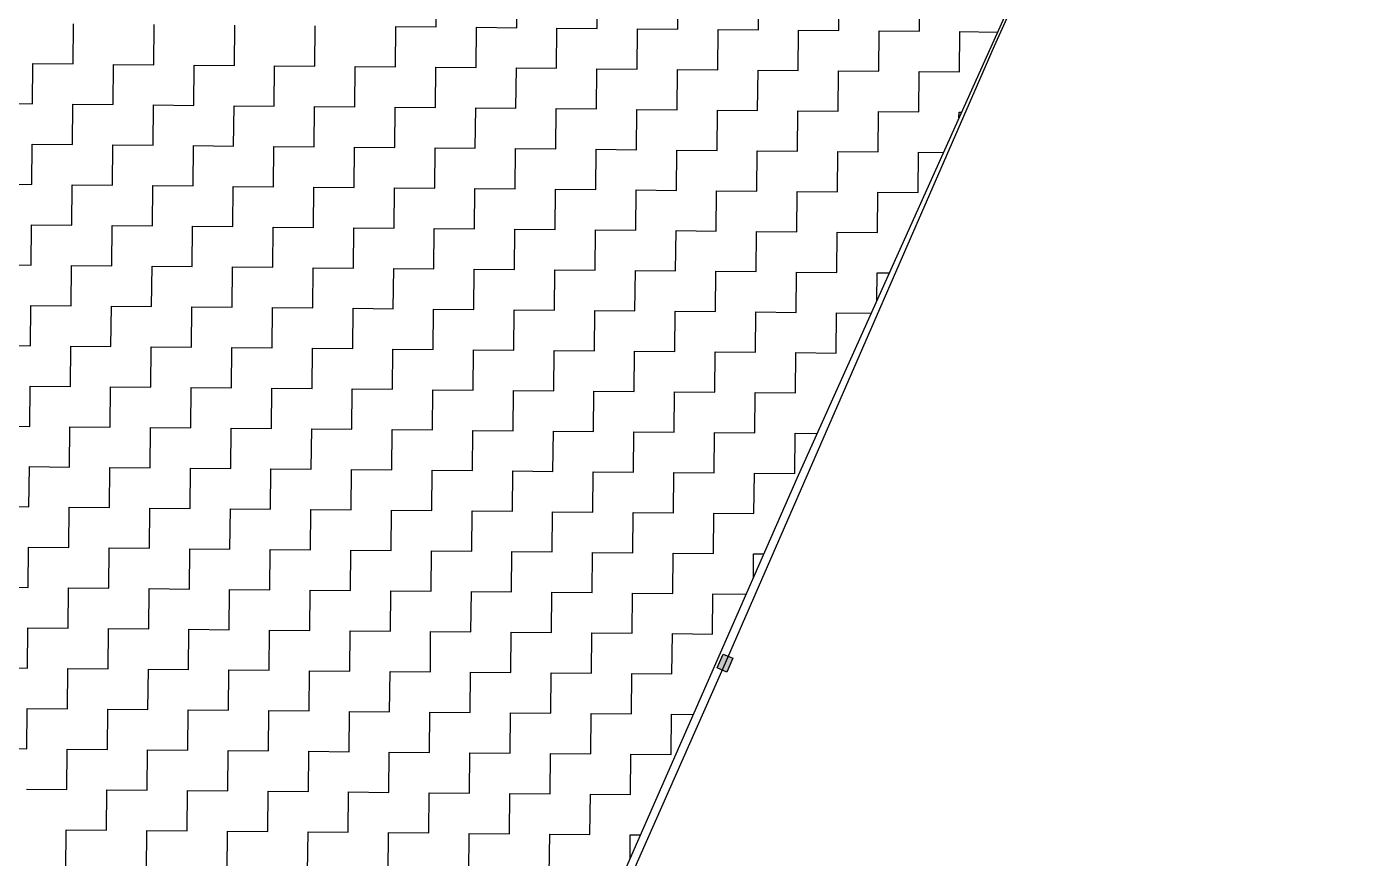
# Model space of a CAD drawing. Header units: metres. Extents: x 286188 to 288650, y 2015524 to 2018848.
# Drawn here: x 288191 to 288509, y 2016012 to 2016212.1 of the extents above; entities that cross this region are included whole.
import ezdxf

# ---------------------------------------------------------------- set-up
doc = ezdxf.new("R2010")
doc.units = ezdxf.units.M
doc.header["$MEASUREMENT"] = 0
doc.layers.add('POLY_HATCH', color=12, linetype='Continuous')
doc.layers.add('V_BOUND_LINE', color=7, linetype='Continuous')

msp = doc.modelspace()

# ---------------------------------------------------------------- hatches: boundary and pattern name
msp.add_hatch(color=256).paths.add_polyline_path([(288361.04, 2016060.14), (288358.76, 2016061.13), (288357.32, 2016057.84), (288359.6, 2016056.84)])

# ---------------------------------------------------------------- linework, layer by layer
msp.add_lwpolyline([(288357.32, 2016057.84), (288358.76, 2016061.13), (288361.04, 2016060.14), (288359.6, 2016056.84)], close=True)
at = {"layer": 'POLY_HATCH'}
for p, q in [((288431.2, 2016225.09), (288376.44, 2016103.4)), ((288376.44, 2016103.4), (288294.83, 2015917.52))]:
    msp.add_line(p, q, dxfattribs=at)
at = {"layer": 'POLY_HATCH', "linetype": 'Continuous'}
for p, q in [((288289.65, 2016212.02), (288289.73, 2016221.71)), ((288309.04, 2016211.84), (288309.12, 2016221.53)), ((288328.43, 2016211.66), (288328.51, 2016221.36)), ((288347.82, 2016211.49), (288347.9, 2016221.18)), ((288367.21, 2016211.31), (288367.29, 2016221.01)), ((288386.6, 2016211.14), (288386.68, 2016220.83)), ((288405.99, 2016210.96), (288406.07, 2016220.66)), ((288202.31, 2016203.11), (288202.39, 2016212.8)), ((288221.7, 2016202.93), (288221.78, 2016212.63)), ((288241.09, 2016202.76), (288241.17, 2016212.45)), ((288260.47, 2016202.58), (288260.56, 2016212.28)), ((288279.86, 2016202.41), (288279.95, 2016212.1)), ((288279.95, 2016212.1), (288289.65, 2016212.02)), ((288299.25, 2016202.23), (288299.34, 2016211.93)), ((288299.34, 2016211.93), (288309.04, 2016211.84)), ((288318.64, 2016202.06), (288318.73, 2016211.75)), ((288318.73, 2016211.75), (288328.43, 2016211.66)), ((288338.03, 2016201.88), (288338.12, 2016211.58)), ((288338.12, 2016211.58), (288347.82, 2016211.49)), ((288357.42, 2016201.71), (288357.51, 2016211.4)), ((288357.51, 2016211.4), (288367.21, 2016211.31)), ((288376.81, 2016201.53), (288376.9, 2016211.23)), ((288376.9, 2016211.23), (288386.6, 2016211.14)), ((288396.2, 2016201.36), (288396.29, 2016211.05)), ((288396.29, 2016211.05), (288405.99, 2016210.96)), ((288415.59, 2016201.18), (288415.68, 2016210.88)), ((288415.68, 2016210.88), (288424.77, 2016210.79)), ((288192.52, 2016193.5), (288192.61, 2016203.2)), ((288192.61, 2016203.2), (288202.31, 2016203.11)), ((288211.91, 2016193.33), (288212, 2016203.02)), ((288212, 2016203.02), (288221.7, 2016202.93)), ((288231.3, 2016193.15), (288231.39, 2016202.85)), ((288231.39, 2016202.85), (288241.09, 2016202.76)), ((288250.69, 2016192.98), (288250.78, 2016202.67)), ((288250.78, 2016202.67), (288260.47, 2016202.58)), ((288270.08, 2016192.8), (288270.17, 2016202.5)), ((288270.17, 2016202.5), (288279.86, 2016202.41)), ((288289.47, 2016192.63), (288289.56, 2016202.32)), ((288289.56, 2016202.32), (288299.25, 2016202.23)), ((288308.86, 2016192.45), (288308.95, 2016202.15)), ((288308.95, 2016202.15), (288318.64, 2016202.06)), ((288328.25, 2016192.28), (288328.34, 2016201.97)), ((288328.34, 2016201.97), (288338.03, 2016201.88)), ((288347.64, 2016192.1), (288347.73, 2016201.79)), ((288347.73, 2016201.79), (288357.42, 2016201.71)), ((288367.03, 2016191.92), (288367.12, 2016201.62)), ((288367.12, 2016201.62), (288376.81, 2016201.53)), ((288386.42, 2016191.75), (288386.51, 2016201.44)), ((288386.51, 2016201.44), (288396.2, 2016201.36)), ((288405.81, 2016191.57), (288405.9, 2016201.27)), ((288405.9, 2016201.27), (288415.59, 2016201.18)), ((288182.83, 2016193.59), (288192.52, 2016193.5)), ((288202.13, 2016183.72), (288202.22, 2016193.41)), ((288202.22, 2016193.41), (288211.91, 2016193.33)), ((288221.52, 2016183.54), (288221.61, 2016193.24)), ((288221.61, 2016193.24), (288231.3, 2016193.15)), ((288240.91, 2016183.37), (288241, 2016193.06)), ((288241, 2016193.06), (288250.69, 2016192.98)), ((288260.3, 2016183.19), (288260.39, 2016192.89)), ((288260.39, 2016192.89), (288270.08, 2016192.8)), ((288279.69, 2016183.02), (288279.78, 2016192.71)), ((288279.78, 2016192.71), (288289.47, 2016192.63)), ((288299.08, 2016182.84), (288299.17, 2016192.54)), ((288299.17, 2016192.54), (288308.86, 2016192.45)), ((288318.47, 2016182.67), (288318.56, 2016192.36)), ((288318.56, 2016192.36), (288328.25, 2016192.28)), ((288337.86, 2016182.49), (288337.95, 2016192.19)), ((288337.95, 2016192.19), (288347.64, 2016192.1)), ((288357.25, 2016182.32), (288357.34, 2016192.01)), ((288357.34, 2016192.01), (288367.03, 2016191.92)), ((288376.64, 2016182.14), (288376.73, 2016191.84)), ((288376.73, 2016191.84), (288386.42, 2016191.75)), ((288396.03, 2016181.97), (288396.12, 2016191.66)), ((288396.12, 2016191.66), (288405.81, 2016191.57)), ((288415.49, 2016190.19), (288415.5, 2016191.49)), ((288415.5, 2016191.49), (288416.08, 2016191.48)), ((288192.35, 2016174.11), (288192.44, 2016183.81)), ((288192.44, 2016183.81), (288202.13, 2016183.72)), ((288211.74, 2016173.94), (288211.83, 2016183.63)), ((288211.83, 2016183.63), (288221.52, 2016183.54)), ((288231.13, 2016173.76), (288231.22, 2016183.46)), ((288231.22, 2016183.46), (288240.91, 2016183.37)), ((288250.52, 2016173.59), (288250.6, 2016183.28)), ((288250.6, 2016183.28), (288260.3, 2016183.19)), ((288269.91, 2016173.41), (288269.99, 2016183.11)), ((288269.99, 2016183.11), (288279.69, 2016183.02)), ((288289.3, 2016173.24), (288289.38, 2016182.93)), ((288289.38, 2016182.93), (288299.08, 2016182.84)), ((288308.69, 2016173.06), (288308.77, 2016182.76)), ((288308.77, 2016182.76), (288318.47, 2016182.67)), ((288328.08, 2016172.89), (288328.16, 2016182.58)), ((288328.16, 2016182.58), (288337.86, 2016182.49)), ((288347.47, 2016172.71), (288347.55, 2016182.41)), ((288347.55, 2016182.41), (288357.25, 2016182.32)), ((288366.86, 2016172.54), (288366.94, 2016182.23)), ((288366.94, 2016182.23), (288376.64, 2016182.14)), ((288386.25, 2016172.36), (288386.33, 2016182.05)), ((288386.33, 2016182.05), (288396.03, 2016181.97)), ((288405.63, 2016172.18), (288405.72, 2016181.88)), ((288405.72, 2016181.88), (288411.73, 2016181.83)), ((288182.65, 2016174.2), (288192.35, 2016174.11)), ((288201.96, 2016164.33), (288202.04, 2016174.02)), ((288202.04, 2016174.02), (288211.74, 2016173.94)), ((288221.35, 2016164.15), (288221.43, 2016173.85)), ((288221.43, 2016173.85), (288231.13, 2016173.76)), ((288240.73, 2016163.98), (288240.82, 2016173.67)), ((288240.82, 2016173.67), (288250.52, 2016173.59)), ((288260.12, 2016163.8), (288260.21, 2016173.5)), ((288260.21, 2016173.5), (288269.91, 2016173.41)), ((288279.51, 2016163.63), (288279.6, 2016173.32)), ((288279.6, 2016173.32), (288289.3, 2016173.24)), ((288298.9, 2016163.45), (288298.99, 2016173.15)), ((288298.99, 2016173.15), (288308.69, 2016173.06)), ((288318.29, 2016163.28), (288318.38, 2016172.97)), ((288318.38, 2016172.97), (288328.08, 2016172.89)), ((288337.68, 2016163.1), (288337.77, 2016172.8)), ((288337.77, 2016172.8), (288347.47, 2016172.71)), ((288357.07, 2016162.93), (288357.16, 2016172.62)), ((288357.16, 2016172.62), (288366.86, 2016172.54)), ((288376.46, 2016162.75), (288376.55, 2016172.45)), ((288376.55, 2016172.45), (288386.25, 2016172.36)), ((288395.85, 2016162.58), (288395.94, 2016172.27)), ((288395.94, 2016172.27), (288405.63, 2016172.18)), ((288192.17, 2016154.72), (288192.26, 2016164.42)), ((288192.26, 2016164.42), (288201.96, 2016164.33)), ((288211.56, 2016154.55), (288211.65, 2016164.24)), ((288211.65, 2016164.24), (288221.35, 2016164.15)), ((288230.95, 2016154.37), (288231.04, 2016164.07)), ((288231.04, 2016164.07), (288240.73, 2016163.98)), ((288250.34, 2016154.2), (288250.43, 2016163.89)), ((288250.43, 2016163.89), (288260.12, 2016163.8)), ((288269.73, 2016154.02), (288269.82, 2016163.72)), ((288269.82, 2016163.72), (288279.51, 2016163.63)), ((288289.12, 2016153.85), (288289.21, 2016163.54)), ((288289.21, 2016163.54), (288298.9, 2016163.45)), ((288308.51, 2016153.67), (288308.6, 2016163.37)), ((288308.6, 2016163.37), (288318.29, 2016163.28)), ((288327.9, 2016153.5), (288327.99, 2016163.19)), ((288327.99, 2016163.19), (288337.68, 2016163.1)), ((288347.29, 2016153.32), (288347.38, 2016163.02)), ((288347.38, 2016163.02), (288357.07, 2016162.93)), ((288366.68, 2016153.15), (288366.77, 2016162.84)), ((288366.77, 2016162.84), (288376.46, 2016162.75)), ((288386.07, 2016152.97), (288386.16, 2016162.67)), ((288386.16, 2016162.67), (288395.85, 2016162.58)), ((288182.48, 2016154.81), (288192.17, 2016154.72)), ((288201.78, 2016144.94), (288201.87, 2016154.63)), ((288201.87, 2016154.63), (288211.56, 2016154.55)), ((288221.17, 2016144.76), (288221.26, 2016154.46)), ((288221.26, 2016154.46), (288230.95, 2016154.37)), ((288240.56, 2016144.59), (288240.65, 2016154.28)), ((288240.65, 2016154.28), (288250.34, 2016154.2)), ((288259.95, 2016144.41), (288260.04, 2016154.11)), ((288260.04, 2016154.11), (288269.73, 2016154.02)), ((288279.34, 2016144.24), (288279.43, 2016153.93)), ((288279.43, 2016153.93), (288289.12, 2016153.85)), ((288298.73, 2016144.06), (288298.82, 2016153.76)), ((288298.82, 2016153.76), (288308.51, 2016153.67)), ((288318.12, 2016143.89), (288318.21, 2016153.58)), ((288318.21, 2016153.58), (288327.9, 2016153.5)), ((288337.51, 2016143.71), (288337.6, 2016153.41)), ((288337.6, 2016153.41), (288347.29, 2016153.32)), ((288356.9, 2016143.54), (288356.99, 2016153.23)), ((288356.99, 2016153.23), (288366.68, 2016153.15)), ((288376.29, 2016143.36), (288376.38, 2016153.06)), ((288376.38, 2016153.06), (288386.07, 2016152.97)), ((288395.7, 2016146.21), (288395.76, 2016152.88)), ((288395.76, 2016152.88), (288398.69, 2016152.86)), ((288192, 2016135.33), (288192.09, 2016145.03)), ((288192.09, 2016145.03), (288201.78, 2016144.94)), ((288211.39, 2016135.16), (288211.48, 2016144.85)), ((288211.48, 2016144.85), (288221.17, 2016144.76)), ((288230.78, 2016134.98), (288230.86, 2016144.68)), ((288230.86, 2016144.68), (288240.56, 2016144.59)), ((288250.17, 2016134.81), (288250.25, 2016144.5)), ((288250.25, 2016144.5), (288259.95, 2016144.41)), ((288269.56, 2016134.63), (288269.64, 2016144.33)), ((288269.64, 2016144.33), (288279.34, 2016144.24)), ((288288.95, 2016134.46), (288289.03, 2016144.15)), ((288289.03, 2016144.15), (288298.73, 2016144.06)), ((288308.34, 2016134.28), (288308.42, 2016143.98)), ((288308.42, 2016143.98), (288318.12, 2016143.89)), ((288327.73, 2016134.11), (288327.81, 2016143.8)), ((288327.81, 2016143.8), (288337.51, 2016143.71)), ((288347.12, 2016133.93), (288347.2, 2016143.63)), ((288347.2, 2016143.63), (288356.9, 2016143.54)), ((288366.51, 2016133.76), (288366.59, 2016143.45)), ((288366.59, 2016143.45), (288376.29, 2016143.36)), ((288385.89, 2016133.58), (288385.98, 2016143.28)), ((288385.98, 2016143.28), (288394.35, 2016143.2)), ((288182.3, 2016135.42), (288192, 2016135.33)), ((288201.61, 2016125.55), (288201.69, 2016135.24)), ((288201.69, 2016135.24), (288211.39, 2016135.16)), ((288220.99, 2016125.37), (288221.08, 2016135.07)), ((288221.08, 2016135.07), (288230.78, 2016134.98)), ((288240.38, 2016125.2), (288240.47, 2016134.89)), ((288240.47, 2016134.89), (288250.17, 2016134.81)), ((288259.77, 2016125.02), (288259.86, 2016134.72)), ((288259.86, 2016134.72), (288269.56, 2016134.63)), ((288279.16, 2016124.85), (288279.25, 2016134.54)), ((288279.25, 2016134.54), (288288.95, 2016134.46)), ((288298.55, 2016124.67), (288298.64, 2016134.37)), ((288298.64, 2016134.37), (288308.34, 2016134.28)), ((288317.94, 2016124.5), (288318.03, 2016134.19)), ((288318.03, 2016134.19), (288327.73, 2016134.11)), ((288337.33, 2016124.32), (288337.42, 2016134.02)), ((288337.42, 2016134.02), (288347.12, 2016133.93)), ((288356.72, 2016124.15), (288356.81, 2016133.84)), ((288356.81, 2016133.84), (288366.51, 2016133.76)), ((288376.11, 2016123.97), (288376.2, 2016133.67)), ((288376.2, 2016133.67), (288385.89, 2016133.58)), ((288191.82, 2016115.94), (288191.91, 2016125.64)), ((288191.91, 2016125.64), (288201.61, 2016125.55)), ((288211.21, 2016115.77), (288211.3, 2016125.46)), ((288211.3, 2016125.46), (288220.99, 2016125.37)), ((288230.6, 2016115.59), (288230.69, 2016125.29)), ((288230.69, 2016125.29), (288240.38, 2016125.2)), ((288249.99, 2016115.42), (288250.08, 2016125.11)), ((288250.08, 2016125.11), (288259.77, 2016125.02)), ((288269.38, 2016115.24), (288269.47, 2016124.94)), ((288269.47, 2016124.94), (288279.16, 2016124.85)), ((288288.77, 2016115.07), (288288.86, 2016124.76)), ((288288.86, 2016124.76), (288298.55, 2016124.67)), ((288308.16, 2016114.89), (288308.25, 2016124.59)), ((288308.25, 2016124.59), (288317.94, 2016124.5)), ((288327.55, 2016114.72), (288327.64, 2016124.41)), ((288327.64, 2016124.41), (288337.33, 2016124.32)), ((288346.94, 2016114.54), (288347.03, 2016124.24)), ((288347.03, 2016124.24), (288356.72, 2016124.15)), ((288366.33, 2016114.37), (288366.42, 2016124.06)), ((288366.42, 2016124.06), (288376.11, 2016123.97)), ((288182.13, 2016116.03), (288191.82, 2016115.94)), ((288201.43, 2016106.16), (288201.52, 2016115.85)), ((288201.52, 2016115.85), (288211.21, 2016115.77)), ((288220.82, 2016105.98), (288220.91, 2016115.68)), ((288220.91, 2016115.68), (288230.6, 2016115.59)), ((288240.21, 2016105.81), (288240.3, 2016115.5)), ((288240.3, 2016115.5), (288249.99, 2016115.42)), ((288259.6, 2016105.63), (288259.69, 2016115.33)), ((288259.69, 2016115.33), (288269.38, 2016115.24)), ((288278.99, 2016105.46), (288279.08, 2016115.15)), ((288279.08, 2016115.15), (288288.77, 2016115.07)), ((288298.38, 2016105.28), (288298.47, 2016114.98)), ((288298.47, 2016114.98), (288308.16, 2016114.89)), ((288317.77, 2016105.11), (288317.86, 2016114.8)), ((288317.86, 2016114.8), (288327.55, 2016114.72)), ((288337.16, 2016104.93), (288337.25, 2016114.63)), ((288337.25, 2016114.63), (288346.94, 2016114.54)), ((288356.55, 2016104.76), (288356.64, 2016114.45)), ((288356.64, 2016114.45), (288366.33, 2016114.37)), ((288375.94, 2016104.58), (288376.02, 2016114.28)), ((288376.02, 2016114.28), (288381.31, 2016114.23)), ((288191.65, 2016096.55), (288191.74, 2016106.25)), ((288191.74, 2016106.25), (288201.43, 2016106.16)), ((288211.04, 2016096.38), (288211.12, 2016106.07)), ((288211.12, 2016106.07), (288220.82, 2016105.98)), ((288230.43, 2016096.2), (288230.51, 2016105.9)), ((288230.51, 2016105.9), (288240.21, 2016105.81)), ((288249.82, 2016096.03), (288249.9, 2016105.72)), ((288249.9, 2016105.72), (288259.6, 2016105.63)), ((288269.21, 2016095.85), (288269.29, 2016105.55)), ((288269.29, 2016105.55), (288278.99, 2016105.46)), ((288288.6, 2016095.68), (288288.68, 2016105.37)), ((288288.68, 2016105.37), (288298.38, 2016105.28)), ((288307.99, 2016095.5), (288308.07, 2016105.2)), ((288308.07, 2016105.2), (288317.77, 2016105.11)), ((288327.38, 2016095.33), (288327.46, 2016105.02)), ((288327.46, 2016105.02), (288337.16, 2016104.93)), ((288346.77, 2016095.15), (288346.85, 2016104.85)), ((288346.85, 2016104.85), (288356.55, 2016104.76)), ((288366.15, 2016094.98), (288366.24, 2016104.67)), ((288366.24, 2016104.67), (288375.94, 2016104.58)), ((288181.95, 2016096.64), (288191.65, 2016096.55)), ((288201.26, 2016086.77), (288201.34, 2016096.47)), ((288201.34, 2016096.47), (288211.04, 2016096.38)), ((288220.64, 2016086.6), (288220.73, 2016096.29)), ((288220.73, 2016096.29), (288230.43, 2016096.2)), ((288240.03, 2016086.42), (288240.12, 2016096.11)), ((288240.12, 2016096.11), (288249.82, 2016096.03)), ((288259.42, 2016086.24), (288259.51, 2016095.94)), ((288259.51, 2016095.94), (288269.21, 2016095.85)), ((288278.81, 2016086.07), (288278.9, 2016095.76)), ((288278.9, 2016095.76), (288288.6, 2016095.68)), ((288298.2, 2016085.89), (288298.29, 2016095.59)), ((288298.29, 2016095.59), (288307.99, 2016095.5)), ((288317.59, 2016085.72), (288317.68, 2016095.41)), ((288317.68, 2016095.41), (288327.38, 2016095.33)), ((288336.98, 2016085.54), (288337.07, 2016095.24)), ((288337.07, 2016095.24), (288346.77, 2016095.15)), ((288356.37, 2016085.37), (288356.46, 2016095.06)), ((288356.46, 2016095.06), (288366.15, 2016094.98)), ((288191.47, 2016077.16), (288191.56, 2016086.86)), ((288191.56, 2016086.86), (288201.26, 2016086.77)), ((288210.86, 2016076.99), (288210.95, 2016086.68)), ((288210.95, 2016086.68), (288220.64, 2016086.6)), ((288230.25, 2016076.81), (288230.34, 2016086.51)), ((288230.34, 2016086.51), (288240.03, 2016086.42)), ((288249.64, 2016076.64), (288249.73, 2016086.33)), ((288249.73, 2016086.33), (288259.42, 2016086.24)), ((288269.03, 2016076.46), (288269.12, 2016086.16)), ((288269.12, 2016086.16), (288278.81, 2016086.07)), ((288288.42, 2016076.29), (288288.51, 2016085.98)), ((288288.51, 2016085.98), (288298.2, 2016085.89)), ((288307.81, 2016076.11), (288307.9, 2016085.81)), ((288307.9, 2016085.81), (288317.59, 2016085.72)), ((288327.2, 2016075.94), (288327.29, 2016085.63)), ((288327.29, 2016085.63), (288336.98, 2016085.54)), ((288346.59, 2016075.76), (288346.68, 2016085.46)), ((288346.68, 2016085.46), (288356.37, 2016085.37)), ((288366.02, 2016079.66), (288366.07, 2016085.28)), ((288366.07, 2016085.28), (288368.47, 2016085.26)), ((288181.78, 2016077.25), (288191.47, 2016077.16)), ((288201.08, 2016067.38), (288201.17, 2016077.08)), ((288201.17, 2016077.08), (288210.86, 2016076.99)), ((288220.47, 2016067.21), (288220.56, 2016076.9)), ((288220.56, 2016076.9), (288230.25, 2016076.81)), ((288239.86, 2016067.03), (288239.95, 2016076.73)), ((288239.95, 2016076.73), (288249.64, 2016076.64)), ((288259.25, 2016066.86), (288259.34, 2016076.55)), ((288259.34, 2016076.55), (288269.03, 2016076.46)), ((288278.64, 2016066.68), (288278.73, 2016076.37)), ((288278.73, 2016076.37), (288288.42, 2016076.29)), ((288298.03, 2016066.5), (288298.12, 2016076.2)), ((288298.12, 2016076.2), (288307.81, 2016076.11)), ((288317.42, 2016066.33), (288317.51, 2016076.02)), ((288317.51, 2016076.02), (288327.2, 2016075.94)), ((288336.81, 2016066.15), (288336.9, 2016075.85)), ((288336.9, 2016075.85), (288346.59, 2016075.76)), ((288356.2, 2016065.98), (288356.28, 2016075.67)), ((288356.28, 2016075.67), (288364.23, 2016075.6)), ((288191.3, 2016057.77), (288191.39, 2016067.47)), ((288191.39, 2016067.47), (288201.08, 2016067.38)), ((288210.69, 2016057.6), (288210.77, 2016067.29)), ((288210.77, 2016067.29), (288220.47, 2016067.21)), ((288230.08, 2016057.42), (288230.16, 2016067.12)), ((288230.16, 2016067.12), (288239.86, 2016067.03)), ((288249.47, 2016057.25), (288249.55, 2016066.94)), ((288249.55, 2016066.94), (288259.25, 2016066.86)), ((288268.86, 2016057.07), (288268.94, 2016066.77)), ((288268.94, 2016066.77), (288278.64, 2016066.68)), ((288288.25, 2016056.9), (288288.33, 2016066.59)), ((288288.33, 2016066.59), (288298.03, 2016066.5)), ((288307.64, 2016056.72), (288307.72, 2016066.42)), ((288307.72, 2016066.42), (288317.42, 2016066.33)), ((288327.03, 2016056.55), (288327.11, 2016066.24)), ((288327.11, 2016066.24), (288336.81, 2016066.15)), ((288346.41, 2016056.37), (288346.5, 2016066.07)), ((288346.5, 2016066.07), (288356.2, 2016065.98)), ((288181.6, 2016057.86), (288191.3, 2016057.77)), ((288200.9, 2016047.99), (288200.99, 2016057.69)), ((288200.99, 2016057.69), (288210.69, 2016057.6)), ((288220.29, 2016047.82), (288220.38, 2016057.51)), ((288220.38, 2016057.51), (288230.08, 2016057.42)), ((288239.68, 2016047.64), (288239.77, 2016057.34)), ((288239.77, 2016057.34), (288249.47, 2016057.25)), ((288259.07, 2016047.47), (288259.16, 2016057.16)), ((288259.16, 2016057.16), (288268.86, 2016057.07)), ((288278.46, 2016047.29), (288278.55, 2016056.99)), ((288278.55, 2016056.99), (288288.25, 2016056.9)), ((288297.85, 2016047.12), (288297.94, 2016056.81)), ((288297.94, 2016056.81), (288307.64, 2016056.72)), ((288317.24, 2016046.94), (288317.33, 2016056.63)), ((288317.33, 2016056.63), (288327.03, 2016056.55)), ((288336.63, 2016046.76), (288336.72, 2016056.46)), ((288336.72, 2016056.46), (288346.41, 2016056.37)), ((288191.12, 2016038.38), (288191.21, 2016048.08)), ((288191.21, 2016048.08), (288200.9, 2016047.99)), ((288210.51, 2016038.21), (288210.6, 2016047.9)), ((288210.6, 2016047.9), (288220.29, 2016047.82)), ((288229.9, 2016038.03), (288229.99, 2016047.73)), ((288229.99, 2016047.73), (288239.68, 2016047.64)), ((288249.29, 2016037.86), (288249.38, 2016047.55)), ((288249.38, 2016047.55), (288259.07, 2016047.47)), ((288268.68, 2016037.68), (288268.77, 2016047.38)), ((288268.77, 2016047.38), (288278.46, 2016047.29)), ((288288.07, 2016037.51), (288288.16, 2016047.2)), ((288288.16, 2016047.2), (288297.85, 2016047.12)), ((288307.46, 2016037.33), (288307.55, 2016047.03)), ((288307.55, 2016047.03), (288317.24, 2016046.94)), ((288326.85, 2016037.16), (288326.94, 2016046.85)), ((288326.94, 2016046.85), (288336.63, 2016046.76)), ((288346.24, 2016036.98), (288346.33, 2016046.68)), ((288346.33, 2016046.68), (288351.51, 2016046.63)), ((288181.43, 2016038.47), (288191.12, 2016038.38)), ((288200.73, 2016028.6), (288200.82, 2016038.3)), ((288200.82, 2016038.3), (288210.51, 2016038.21)), ((288220.12, 2016028.43), (288220.21, 2016038.12)), ((288220.21, 2016038.12), (288229.9, 2016038.03)), ((288239.51, 2016028.25), (288239.6, 2016037.95)), ((288239.6, 2016037.95), (288249.29, 2016037.86)), ((288258.9, 2016028.08), (288258.99, 2016037.77)), ((288258.99, 2016037.77), (288268.68, 2016037.68)), ((288278.29, 2016027.9), (288278.38, 2016037.6)), ((288278.38, 2016037.6), (288288.07, 2016037.51)), ((288297.68, 2016027.73), (288297.77, 2016037.42)), ((288297.77, 2016037.42), (288307.46, 2016037.33)), ((288317.07, 2016027.55), (288317.16, 2016037.25)), ((288317.16, 2016037.25), (288326.85, 2016037.16)), ((288336.46, 2016027.38), (288336.54, 2016037.07)), ((288336.54, 2016037.07), (288346.24, 2016036.98)), ((288191.03, 2016028.69), (288200.73, 2016028.6)), ((288210.34, 2016018.82), (288210.42, 2016028.51)), ((288210.42, 2016028.51), (288220.12, 2016028.43)), ((288229.73, 2016018.64), (288229.81, 2016028.34)), ((288229.81, 2016028.34), (288239.51, 2016028.25)), ((288249.12, 2016018.47), (288249.2, 2016028.16)), ((288249.2, 2016028.16), (288258.9, 2016028.08)), ((288268.51, 2016018.29), (288268.59, 2016027.99)), ((288268.59, 2016027.99), (288278.29, 2016027.9)), ((288287.9, 2016018.12), (288287.98, 2016027.81)), ((288287.98, 2016027.81), (288297.68, 2016027.73)), ((288307.29, 2016017.94), (288307.37, 2016027.64)), ((288307.37, 2016027.64), (288317.07, 2016027.55)), ((288326.67, 2016017.77), (288326.76, 2016027.46)), ((288326.76, 2016027.46), (288336.46, 2016027.38)), ((288200.55, 2016009.21), (288200.64, 2016018.91)), ((288200.64, 2016018.91), (288210.34, 2016018.82)), ((288219.94, 2016009.04), (288220.03, 2016018.73)), ((288220.03, 2016018.73), (288229.73, 2016018.64)), ((288239.33, 2016008.86), (288239.42, 2016018.56)), ((288239.42, 2016018.56), (288249.12, 2016018.47)), ((288258.72, 2016008.69), (288258.81, 2016018.38)), ((288258.81, 2016018.38), (288268.51, 2016018.29)), ((288278.11, 2016008.51), (288278.2, 2016018.21)), ((288278.2, 2016018.21), (288287.9, 2016018.12)), ((288297.5, 2016008.34), (288297.59, 2016018.03)), ((288297.59, 2016018.03), (288307.29, 2016017.94)), ((288316.89, 2016008.16), (288316.98, 2016017.86)), ((288316.98, 2016017.86), (288326.67, 2016017.77)), ((288336.32, 2016012.02), (288336.37, 2016017.68)), ((288336.37, 2016017.68), (288338.79, 2016017.66))]:
    msp.add_line(p, q, dxfattribs=at)
at = {"layer": 'V_BOUND_LINE'}
for p, q in [((288509.02, 2016395.2), (288423.97, 2016207.39)), ((288423.97, 2016207.39), (288359.18, 2016058.99)), ((288359.18, 2016058.99), (288282.28, 2015885.18))]:
    msp.add_line(p, q, dxfattribs=at)

doc.saveas('drawing.dxf')
